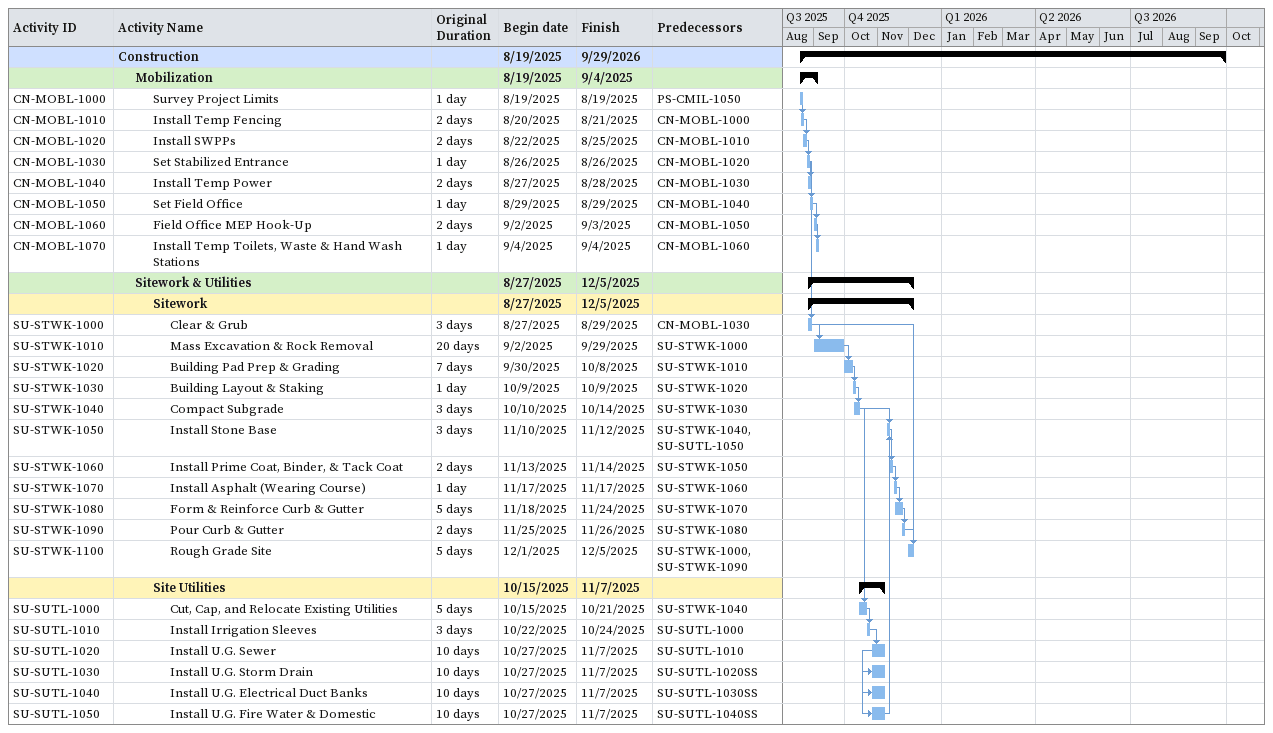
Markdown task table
| ID | Level | Task | Original duration | Start | Finish | Predecessors |
|---|---|---|---|---|---|---|
|  | 1 | **Construction** |  | 2025-08-19 | 2026-09-29 |  |
|  | 2 | **Mobilization** |  | 2025-08-19 | 2025-09-04 |  |
| CN-MOBL-1000 | 3 | Survey Project Limits | 1d | 2025-08-19 | 2025-08-19 | PS-CMIL-1050 |
| CN-MOBL-1010 | 3 | Install Temp Fencing | 2d | 2025-08-20 | 2025-08-21 | CN-MOBL-1000 |
| CN-MOBL-1020 | 3 | Install SWPPs | 2d | 2025-08-22 | 2025-08-25 | CN-MOBL-1010 |
| CN-MOBL-1030 | 3 | Set Stabilized Entrance | 1d | 2025-08-26 | 2025-08-26 | CN-MOBL-1020 |
| CN-MOBL-1040 | 3 | Install Temp Power | 2d | 2025-08-27 | 2025-08-28 | CN-MOBL-1030 |
| CN-MOBL-1050 | 3 | Set Field Office | 1d | 2025-08-29 | 2025-08-29 | CN-MOBL-1040 |
| CN-MOBL-1060 | 3 | Field Office MEP Hook-Up | 2d | 2025-09-02 | 2025-09-03 | CN-MOBL-1050 |
| CN-MOBL-1070 | 3 | Install Temp Toilets, Waste & Hand Wash Stations | 1d | 2025-09-04 | 2025-09-04 | CN-MOBL-1060 |
|  | 2 | **Sitework & Utilities** |  | 2025-08-27 | 2025-12-05 |  |
|  | 3 | **Sitework** |  | 2025-08-27 | 2025-12-05 |  |
| SU-STWK-1000 | 4 | Clear & Grub | 3d | 2025-08-27 | 2025-08-29 | CN-MOBL-1030 |
| SU-STWK-1010 | 4 | Mass Excavation & Rock Removal | 20d | 2025-09-02 | 2025-09-29 | SU-STWK-1000 |
| SU-STWK-1020 | 4 | Building Pad Prep & Grading | 7d | 2025-09-30 | 2025-10-08 | SU-STWK-1010 |
| SU-STWK-1030 | 4 | Building Layout & Staking | 1d | 2025-10-09 | 2025-10-09 | SU-STWK-1020 |
| SU-STWK-1040 | 4 | Compact Subgrade | 3d | 2025-10-10 | 2025-10-14 | SU-STWK-1030 |
| SU-STWK-1050 | 4 | Install Stone Base | 3d | 2025-11-10 | 2025-11-12 | SU-STWK-1040, SU-SUTL-1050 |
| SU-STWK-1060 | 4 | Install Prime Coat, Binder, & Tack Coat | 2d | 2025-11-13 | 2025-11-14 | SU-STWK-1050 |
| SU-STWK-1070 | 4 | Install Asphalt (Wearing Course) | 1d | 2025-11-17 | 2025-11-17 | SU-STWK-1060 |
| SU-STWK-1080 | 4 | Form & Reinforce Curb & Gutter | 5d | 2025-11-18 | 2025-11-24 | SU-STWK-1070 |
| SU-STWK-1090 | 4 | Pour Curb & Gutter | 2d | 2025-11-25 | 2025-11-26 | SU-STWK-1080 |
| SU-STWK-1100 | 4 | Rough Grade Site | 5d | 2025-12-01 | 2025-12-05 | SU-STWK-1000, SU-STWK-1090 |
|  | 3 | **Site Utilities** |  | 2025-10-15 | 2025-11-07 |  |
| SU-SUTL-1000 | 4 | Cut, Cap, and Relocate Existing Utilities | 5d | 2025-10-15 | 2025-10-21 | SU-STWK-1040 |
| SU-SUTL-1010 | 4 | Install Irrigation Sleeves | 3d | 2025-10-22 | 2025-10-24 | SU-SUTL-1000 |
| SU-SUTL-1020 | 4 | Install U.G. Sewer | 10d | 2025-10-27 | 2025-11-07 | SU-SUTL-1010 |
| SU-SUTL-1030 | 4 | Install U.G. Storm Drain | 10d | 2025-10-27 | 2025-11-07 | SU-SUTL-1020SS |
| SU-SUTL-1040 | 4 | Install U.G. Electrical Duct Banks | 10d | 2025-10-27 | 2025-11-07 | SU-SUTL-1030SS |
| SU-SUTL-1050 | 4 | Install U.G. Fire Water & Domestic | 10d | 2025-10-27 | 2025-11-07 | SU-SUTL-1040SS |
